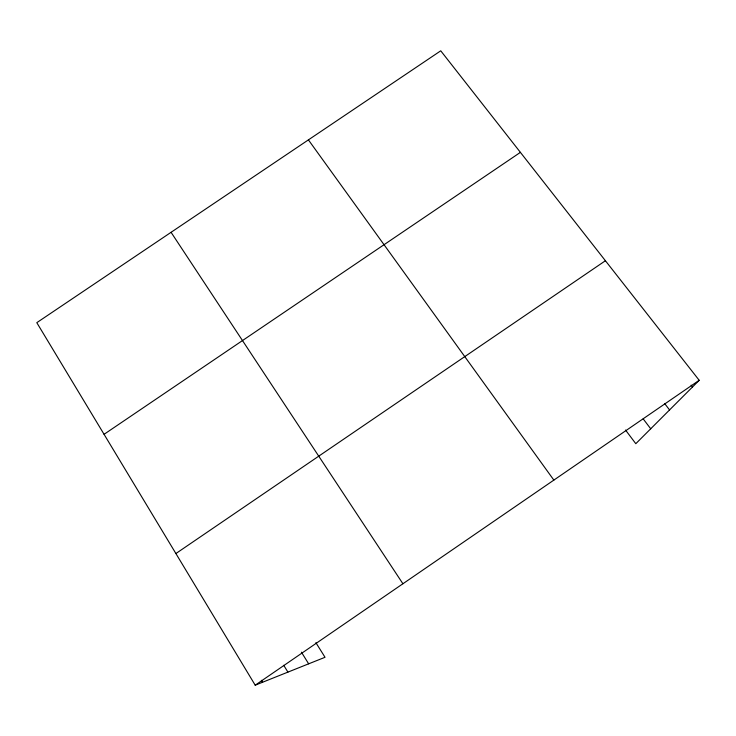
<?xml version="1.0" encoding="UTF-8"?>
<svg xmlns="http://www.w3.org/2000/svg" width="736" height="736" viewBox="0 0 736 736"><rect width="100%" height="100%" fill="white"/><g stroke="black" fill="none" stroke-linecap="round" stroke-linejoin="round"><path stroke-width="1.1" d="M315.891 642.684L325.027 657.285L255.208 685.188L36.8 322.672L440.744 50.812L699.2 380.291L635.803 443.698L625.536 430.045M255.208 685.188L699.2 380.291M175.895 553.546L605.415 260.737M104.061 434.314L520.398 152.361M691.132 385.176L692.521 386.97M664.737 403.659L669.567 409.934M643.181 418.867L650.716 428.784M308.412 139.877L553.858 480.102M171.074 232.309L402.914 583.758M301.429 652.179L308.651 663.826M283.728 665.298L287.914 672.115M261.4 680.276L262.586 682.235"/></g></svg>
